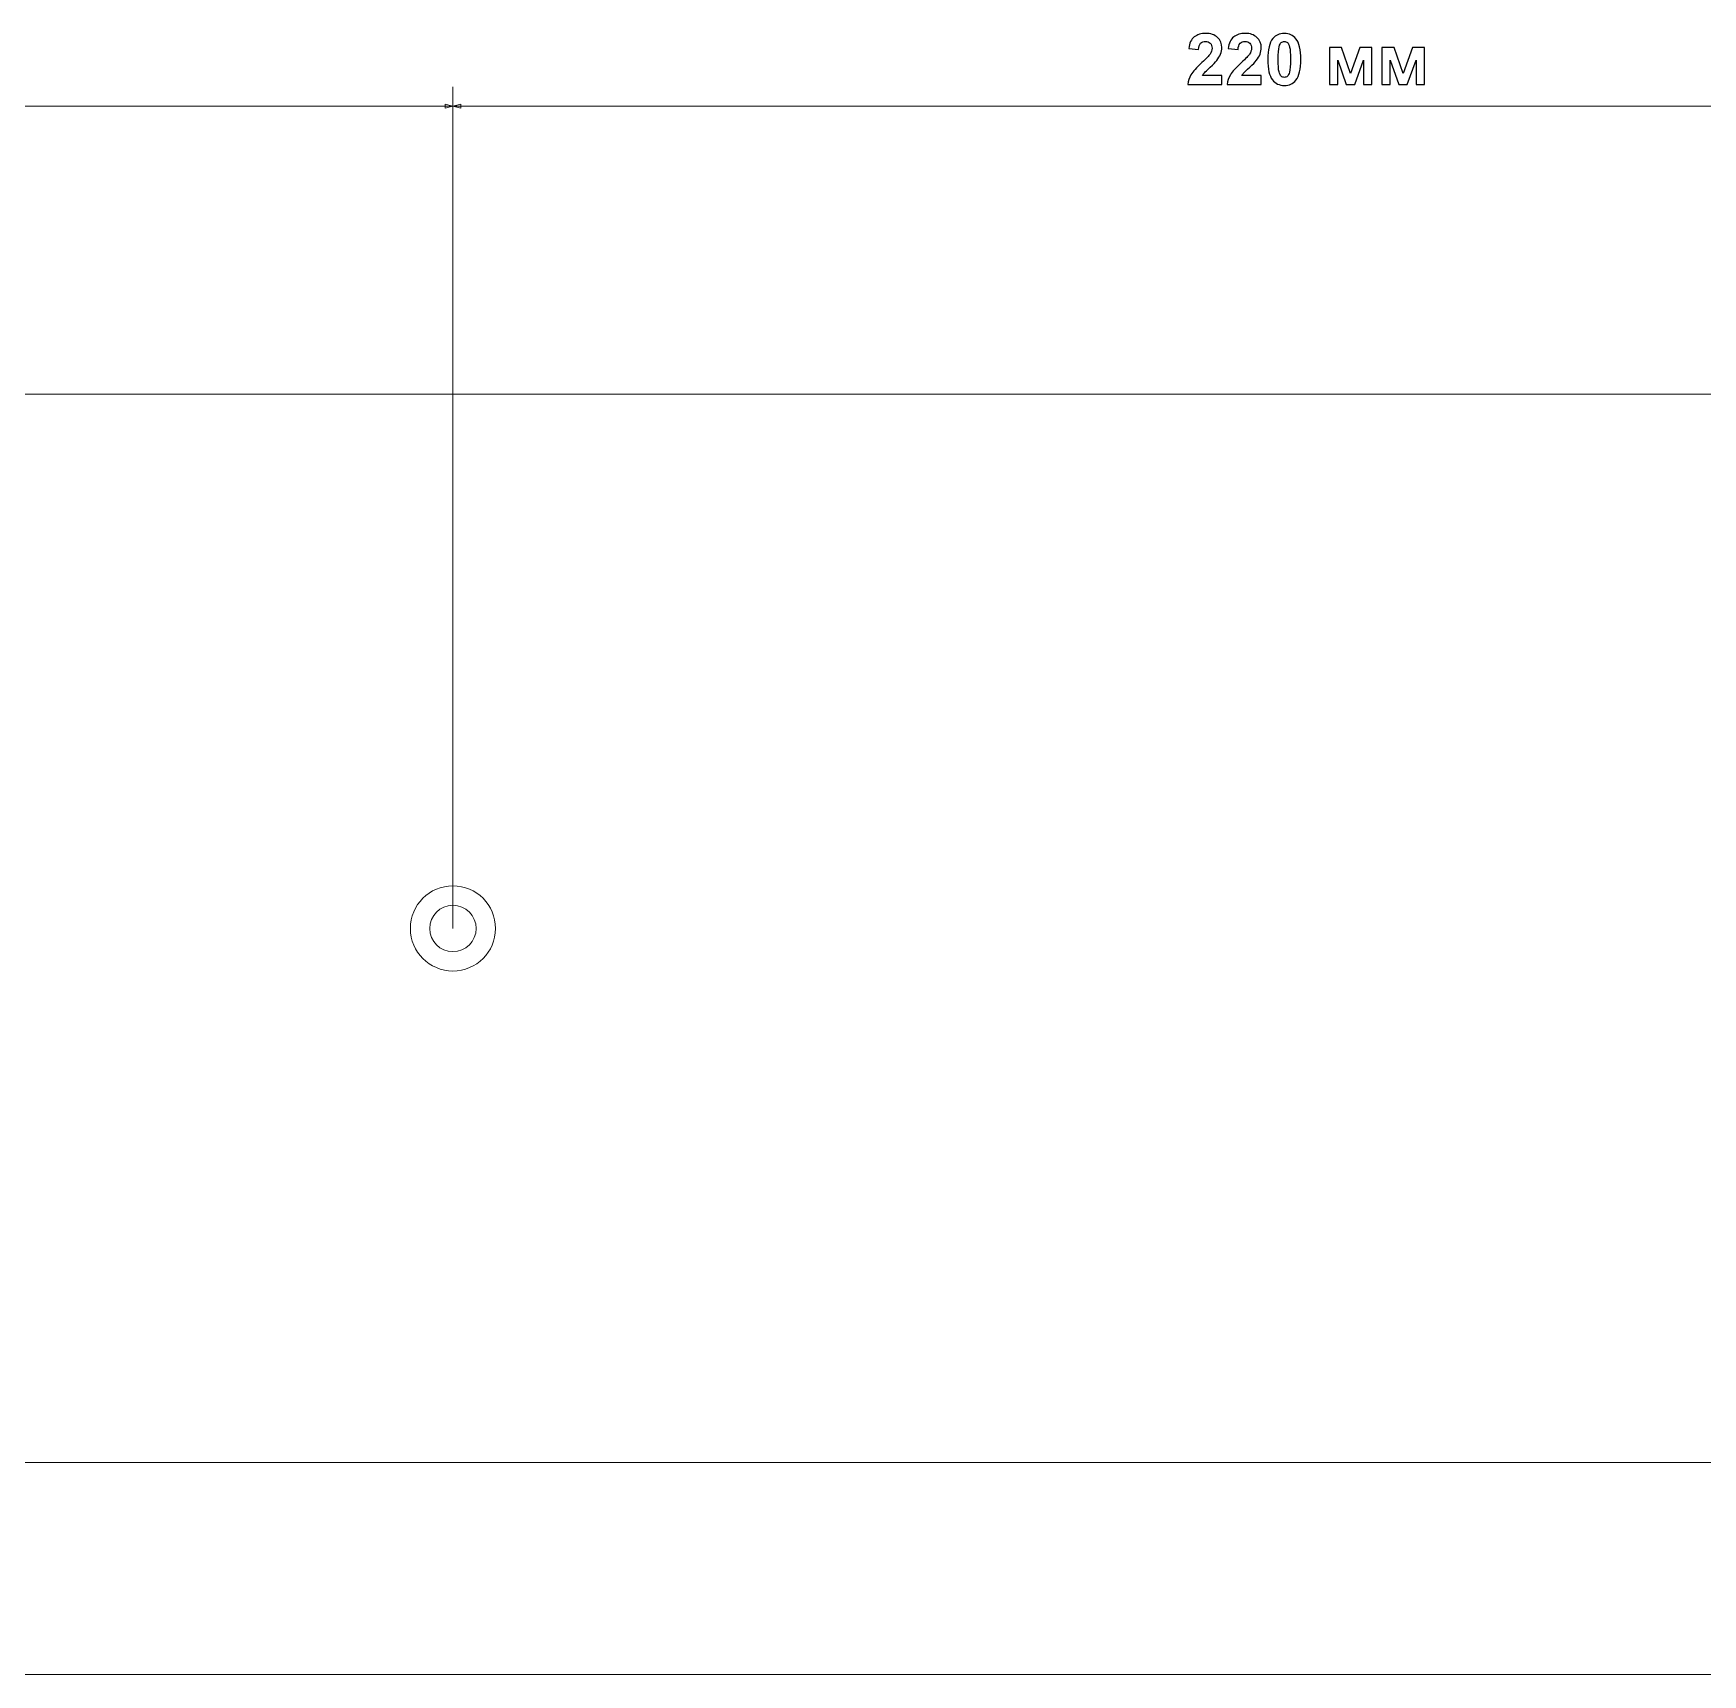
# Model space of a CAD drawing. Header units: centimetres. Extents: x -84 to 84, y -59 to 59.
# Drawn here: x 19.4 to 40.96, y -23.53 to -2.33 of the extents above; entities that cross this region are included whole.
import ezdxf

# ---------------------------------------------------------------- set-up
doc = ezdxf.new("R2010")
doc.units = ezdxf.units.CM
doc.header["$MEASUREMENT"] = 0
doc.layers.add('layer 1', color=7, linetype='Continuous')

msp = doc.modelspace()

# ---------------------------------------------------------------- linework, layer by layer
at = {"layer": 'layer 1', "color": 155}
for points, knots in [([(34.75134, -2.87294), (34.75134, -2.87294), (34.75134, -2.98943), (34.75134, -2.98943), (34.75134, -2.98943), (34.75134, -2.98943), (34.31016, -2.98943), (34.31016, -2.98943), (34.31016, -2.98943), (34.3149, -2.9451), (34.32927, -2.90321), (34.35312, -2.86362), (34.35312, -2.86362), (34.37696, -2.82402), (34.4242, -2.77144), (34.49452, -2.70586), (34.49452, -2.70586), (34.55124, -2.65296), (34.58594, -2.61704), (34.59878, -2.59824), (34.59878, -2.59824), (34.61605, -2.57225), (34.62477, -2.54657), (34.62477, -2.52104), (34.62477, -2.52104), (34.62477, -2.49291), (34.61728, -2.47135), (34.60214, -2.45622), (34.60214, -2.45622), (34.58716, -2.44109), (34.56637, -2.43359), (34.53992, -2.43359), (34.53992, -2.43359), (34.51363, -2.43359), (34.49284, -2.44154), (34.47725, -2.45744), (34.47725, -2.45744), (34.46181, -2.47319), (34.45294, -2.49948), (34.4505, -2.53632), (34.4505, -2.53632), (34.4505, -2.53632), (34.32484, -2.52379), (34.32484, -2.52379), (34.32484, -2.52379), (34.33233, -2.45439), (34.35572, -2.40455), (34.39516, -2.37428), (34.39516, -2.37428), (34.4346, -2.34417), (34.48382, -2.32903), (34.54298, -2.32903), (34.54298, -2.32903), (34.6078, -2.32903), (34.6587, -2.34661), (34.69585, -2.38162), (34.69585, -2.38162), (34.73285, -2.41663), (34.75134, -2.46019), (34.75134, -2.51232), (34.75134, -2.51232), (34.75134, -2.54198), (34.74599, -2.57011), (34.73544, -2.59701), (34.73544, -2.59701), (34.7249, -2.62376), (34.70808, -2.65174), (34.685, -2.68109), (34.685, -2.68109), (34.66986, -2.70066), (34.64219, -2.72863), (34.60245, -2.76517), (34.60245, -2.76517), (34.56255, -2.80171), (34.53733, -2.82586), (34.52678, -2.83794), (34.52678, -2.83794), (34.51608, -2.84986), (34.50752, -2.86163), (34.50094, -2.87294), (34.50094, -2.87294), (34.50094, -2.87294), (34.75134, -2.87294), (34.75134, -2.87294)], [0, 0, 0, 0, 0.04545455, 0.04545455, 0.04545455, 0.04545455, 0.09090909, 0.09090909, 0.09090909, 0.09090909, 0.13636364, 0.13636364, 0.13636364, 0.13636364, 0.18181818, 0.18181818, 0.18181818, 0.18181818, 0.22727273, 0.22727273, 0.22727273, 0.22727273, 0.27272727, 0.27272727, 0.27272727, 0.27272727, 0.31818182, 0.31818182, 0.31818182, 0.31818182, 0.36363636, 0.36363636, 0.36363636, 0.36363636, 0.40909091, 0.40909091, 0.40909091, 0.40909091, 0.45454545, 0.45454545, 0.45454545, 0.45454545, 0.5, 0.5, 0.5, 0.5, 0.54545455, 0.54545455, 0.54545455, 0.54545455, 0.59090909, 0.59090909, 0.59090909, 0.59090909, 0.63636364, 0.63636364, 0.63636364, 0.63636364, 0.68181818, 0.68181818, 0.68181818, 0.68181818, 0.72727273, 0.72727273, 0.72727273, 0.72727273, 0.77272727, 0.77272727, 0.77272727, 0.77272727, 0.81818182, 0.81818182, 0.81818182, 0.81818182, 0.86363636, 0.86363636, 0.86363636, 0.86363636, 0.90909091, 0.90909091, 0.90909091, 0.90909091, 1, 1, 1, 1]), ([(35.26147, -2.87294), (35.26147, -2.87294), (35.26147, -2.98943), (35.26147, -2.98943), (35.26147, -2.98943), (35.26147, -2.98943), (34.82029, -2.98943), (34.82029, -2.98943), (34.82029, -2.98943), (34.82503, -2.9451), (34.8394, -2.90321), (34.86325, -2.86362), (34.86325, -2.86362), (34.88709, -2.82402), (34.93433, -2.77144), (35.00465, -2.70586), (35.00465, -2.70586), (35.06137, -2.65296), (35.09607, -2.61704), (35.10891, -2.59824), (35.10891, -2.59824), (35.12618, -2.57225), (35.1349, -2.54657), (35.1349, -2.52104), (35.1349, -2.52104), (35.1349, -2.49291), (35.12741, -2.47135), (35.11227, -2.45622), (35.11227, -2.45622), (35.09729, -2.44109), (35.0765, -2.43359), (35.05005, -2.43359), (35.05005, -2.43359), (35.02376, -2.43359), (35.00297, -2.44154), (34.98738, -2.45744), (34.98738, -2.45744), (34.97194, -2.47319), (34.96307, -2.49948), (34.96063, -2.53632), (34.96063, -2.53632), (34.96063, -2.53632), (34.83497, -2.52379), (34.83497, -2.52379), (34.83497, -2.52379), (34.84246, -2.45439), (34.86585, -2.40455), (34.90529, -2.37428), (34.90529, -2.37428), (34.94473, -2.34417), (34.99395, -2.32903), (35.05311, -2.32903), (35.05311, -2.32903), (35.11793, -2.32903), (35.16883, -2.34661), (35.20598, -2.38162), (35.20598, -2.38162), (35.24298, -2.41663), (35.26147, -2.46019), (35.26147, -2.51232), (35.26147, -2.51232), (35.26147, -2.54198), (35.25612, -2.57011), (35.24557, -2.59701), (35.24557, -2.59701), (35.23503, -2.62376), (35.21821, -2.65174), (35.19513, -2.68109), (35.19513, -2.68109), (35.17999, -2.70066), (35.15232, -2.72863), (35.11258, -2.76517), (35.11258, -2.76517), (35.07268, -2.80171), (35.04746, -2.82586), (35.03691, -2.83794), (35.03691, -2.83794), (35.02621, -2.84986), (35.01765, -2.86163), (35.01107, -2.87294), (35.01107, -2.87294), (35.01107, -2.87294), (35.26147, -2.87294), (35.26147, -2.87294)], [0, 0, 0, 0, 0.04545455, 0.04545455, 0.04545455, 0.04545455, 0.09090909, 0.09090909, 0.09090909, 0.09090909, 0.13636364, 0.13636364, 0.13636364, 0.13636364, 0.18181818, 0.18181818, 0.18181818, 0.18181818, 0.22727273, 0.22727273, 0.22727273, 0.22727273, 0.27272727, 0.27272727, 0.27272727, 0.27272727, 0.31818182, 0.31818182, 0.31818182, 0.31818182, 0.36363636, 0.36363636, 0.36363636, 0.36363636, 0.40909091, 0.40909091, 0.40909091, 0.40909091, 0.45454545, 0.45454545, 0.45454545, 0.45454545, 0.5, 0.5, 0.5, 0.5, 0.54545455, 0.54545455, 0.54545455, 0.54545455, 0.59090909, 0.59090909, 0.59090909, 0.59090909, 0.63636364, 0.63636364, 0.63636364, 0.63636364, 0.68181818, 0.68181818, 0.68181818, 0.68181818, 0.72727273, 0.72727273, 0.72727273, 0.72727273, 0.77272727, 0.77272727, 0.77272727, 0.77272727, 0.81818182, 0.81818182, 0.81818182, 0.81818182, 0.86363636, 0.86363636, 0.86363636, 0.86363636, 0.90909091, 0.90909091, 0.90909091, 0.90909091, 1, 1, 1, 1]), ([(35.55927, -2.32903), (35.62286, -2.32903), (35.67254, -2.35181), (35.70847, -2.39736), (35.70847, -2.39736), (35.75112, -2.45117), (35.77252, -2.5406), (35.77252, -2.66535), (35.77252, -2.66535), (35.77252, -2.78993), (35.75097, -2.87952), (35.70801, -2.93394), (35.70801, -2.93394), (35.67239, -2.97888), (35.62286, -3.00135), (35.55927, -3.00135), (35.55927, -3.00135), (35.49537, -3.00135), (35.44385, -2.97674), (35.40472, -2.92752), (35.40472, -2.92752), (35.36558, -2.87829), (35.34601, -2.79039), (35.34601, -2.66412), (35.34601, -2.66412), (35.34601, -2.54015), (35.36757, -2.45087), (35.41052, -2.39645), (35.41052, -2.39645), (35.44614, -2.3515), (35.49567, -2.32903), (35.55927, -2.32903)], [0, 0, 0, 0, 0.11111111, 0.11111111, 0.11111111, 0.11111111, 0.22222222, 0.22222222, 0.22222222, 0.22222222, 0.33333333, 0.33333333, 0.33333333, 0.33333333, 0.44444444, 0.44444444, 0.44444444, 0.44444444, 0.55555556, 0.55555556, 0.55555556, 0.55555556, 0.66666667, 0.66666667, 0.66666667, 0.66666667, 0.77777778, 0.77777778, 0.77777778, 0.77777778, 1, 1, 1, 1]), ([(35.55927, -2.43359), (35.54429, -2.43359), (35.53083, -2.43849), (35.51921, -2.44827), (35.51921, -2.44827), (35.50744, -2.4579), (35.49827, -2.47533), (35.49185, -2.50055), (35.49185, -2.50055), (35.48329, -2.53311), (35.47901, -2.58815), (35.47901, -2.66535), (35.47901, -2.66535), (35.47901, -2.7427), (35.48283, -2.79574), (35.49048, -2.82464), (35.49048, -2.82464), (35.49812, -2.85353), (35.50775, -2.87279), (35.51937, -2.88242), (35.51937, -2.88242), (35.53099, -2.89205), (35.54429, -2.89679), (35.55927, -2.89679), (35.55927, -2.89679), (35.57425, -2.89679), (35.5877, -2.8919), (35.59947, -2.88212), (35.59947, -2.88212), (35.61109, -2.87248), (35.62026, -2.85506), (35.62668, -2.82983), (35.62668, -2.82983), (35.63524, -2.79758), (35.63952, -2.7427), (35.63952, -2.66535), (35.63952, -2.66535), (35.63952, -2.58815), (35.6357, -2.5351), (35.62806, -2.50621), (35.62806, -2.50621), (35.62041, -2.47732), (35.61078, -2.4579), (35.59917, -2.44827), (35.59917, -2.44827), (35.58755, -2.43849), (35.57425, -2.43359), (35.55927, -2.43359)], [0, 0, 0, 0, 0.07692308, 0.07692308, 0.07692308, 0.07692308, 0.15384615, 0.15384615, 0.15384615, 0.15384615, 0.23076923, 0.23076923, 0.23076923, 0.23076923, 0.30769231, 0.30769231, 0.30769231, 0.30769231, 0.38461538, 0.38461538, 0.38461538, 0.38461538, 0.46153846, 0.46153846, 0.46153846, 0.46153846, 0.53846154, 0.53846154, 0.53846154, 0.53846154, 0.61538462, 0.61538462, 0.61538462, 0.61538462, 0.69230769, 0.69230769, 0.69230769, 0.69230769, 0.76923077, 0.76923077, 0.76923077, 0.76923077, 0.84615385, 0.84615385, 0.84615385, 0.84615385, 1, 1, 1, 1]), ([(36.14216, -2.51339), (36.14216, -2.51339), (36.299, -2.51339), (36.299, -2.51339), (36.299, -2.51339), (36.299, -2.51339), (36.41595, -2.84512), (36.41595, -2.84512), (36.41595, -2.84512), (36.41595, -2.84512), (36.53488, -2.51339), (36.53488, -2.51339), (36.53488, -2.51339), (36.53488, -2.51339), (36.69066, -2.51339), (36.69066, -2.51339), (36.69066, -2.51339), (36.69066, -2.51339), (36.69066, -2.98943), (36.69066, -2.98943), (36.69066, -2.98943), (36.69066, -2.98943), (36.58334, -2.98943), (36.58334, -2.98943), (36.58334, -2.98943), (36.58334, -2.98943), (36.58334, -2.67605), (36.58334, -2.67605), (36.58334, -2.67605), (36.58334, -2.67605), (36.46808, -2.98943), (36.46808, -2.98943), (36.46808, -2.98943), (36.46808, -2.98943), (36.36, -2.98943), (36.36, -2.98943), (36.36, -2.98943), (36.36, -2.98943), (36.24947, -2.67605), (36.24947, -2.67605), (36.24947, -2.67605), (36.24947, -2.67605), (36.24947, -2.98943), (36.24947, -2.98943), (36.24947, -2.98943), (36.24947, -2.98943), (36.14216, -2.98943), (36.14216, -2.98943), (36.14216, -2.98943), (36.14216, -2.98943), (36.14216, -2.51339), (36.14216, -2.51339)], [0, 0, 0, 0, 0.07142857, 0.07142857, 0.07142857, 0.07142857, 0.14285714, 0.14285714, 0.14285714, 0.14285714, 0.21428571, 0.21428571, 0.21428571, 0.21428571, 0.28571429, 0.28571429, 0.28571429, 0.28571429, 0.35714286, 0.35714286, 0.35714286, 0.35714286, 0.42857143, 0.42857143, 0.42857143, 0.42857143, 0.5, 0.5, 0.5, 0.5, 0.57142857, 0.57142857, 0.57142857, 0.57142857, 0.64285714, 0.64285714, 0.64285714, 0.64285714, 0.71428571, 0.71428571, 0.71428571, 0.71428571, 0.78571429, 0.78571429, 0.78571429, 0.78571429, 0.85714286, 0.85714286, 0.85714286, 0.85714286, 1, 1, 1, 1]), ([(36.8206, -2.51339), (36.8206, -2.51339), (36.97744, -2.51339), (36.97744, -2.51339), (36.97744, -2.51339), (36.97744, -2.51339), (37.09439, -2.84512), (37.09439, -2.84512), (37.09439, -2.84512), (37.09439, -2.84512), (37.21332, -2.51339), (37.21332, -2.51339), (37.21332, -2.51339), (37.21332, -2.51339), (37.3691, -2.51339), (37.3691, -2.51339), (37.3691, -2.51339), (37.3691, -2.51339), (37.3691, -2.98943), (37.3691, -2.98943), (37.3691, -2.98943), (37.3691, -2.98943), (37.26178, -2.98943), (37.26178, -2.98943), (37.26178, -2.98943), (37.26178, -2.98943), (37.26178, -2.67605), (37.26178, -2.67605), (37.26178, -2.67605), (37.26178, -2.67605), (37.14652, -2.98943), (37.14652, -2.98943), (37.14652, -2.98943), (37.14652, -2.98943), (37.03844, -2.98943), (37.03844, -2.98943), (37.03844, -2.98943), (37.03844, -2.98943), (36.92791, -2.67605), (36.92791, -2.67605), (36.92791, -2.67605), (36.92791, -2.67605), (36.92791, -2.98943), (36.92791, -2.98943), (36.92791, -2.98943), (36.92791, -2.98943), (36.8206, -2.98943), (36.8206, -2.98943), (36.8206, -2.98943), (36.8206, -2.98943), (36.8206, -2.51339), (36.8206, -2.51339)], [0, 0, 0, 0, 0.07142857, 0.07142857, 0.07142857, 0.07142857, 0.14285714, 0.14285714, 0.14285714, 0.14285714, 0.21428571, 0.21428571, 0.21428571, 0.21428571, 0.28571429, 0.28571429, 0.28571429, 0.28571429, 0.35714286, 0.35714286, 0.35714286, 0.35714286, 0.42857143, 0.42857143, 0.42857143, 0.42857143, 0.5, 0.5, 0.5, 0.5, 0.57142857, 0.57142857, 0.57142857, 0.57142857, 0.64285714, 0.64285714, 0.64285714, 0.64285714, 0.71428571, 0.71428571, 0.71428571, 0.71428571, 0.78571429, 0.78571429, 0.78571429, 0.78571429, 0.85714286, 0.85714286, 0.85714286, 0.85714286, 1, 1, 1, 1])]:
    msp.add_open_spline(points, degree=3, knots=knots, dxfattribs=at)
at = {"layer": 'layer 1', "color": 155, "lineweight": 9}
for points in [[(24.8167, -13.89134), (24.8167, -13.89134), (24.8167, -3.01922), (24.8167, -3.01922)], [(24.8167, -13.89134), (24.8167, -13.89134), (24.8167, -3.01922), (24.8167, -3.01922)], [(24.8167, -3.26922), (24.8167, -3.26922), (-0.1833, -3.26922), (-0.1833, -3.26922)], [(46.8167, -3.26922), (46.8167, -3.26922), (24.8167, -3.26922), (24.8167, -3.26922)], [(-74.18329, -23.53066), (-74.18329, -23.53066), (75.81671, -23.53066), (75.81671, -23.53066)]]:
    msp.add_open_spline(points, degree=3, dxfattribs=at)
for points in [[(24.7151, -3.24199), (24.7151, -3.24199), (24.8167, -3.26922), (24.8167, -3.26922), (24.8167, -3.26922), (24.8167, -3.26922), (24.7151, -3.29644), (24.7151, -3.29644), (24.7151, -3.29644), (24.7151, -3.29644), (24.7151, -3.24199), (24.7151, -3.24199)], [(24.91829, -3.24199), (24.91829, -3.24199), (24.8167, -3.26922), (24.8167, -3.26922), (24.8167, -3.26922), (24.8167, -3.26922), (24.91829, -3.29644), (24.91829, -3.29644), (24.91829, -3.29644), (24.91829, -3.29644), (24.91829, -3.24199), (24.91829, -3.24199)]]:
    msp.add_open_spline(points, degree=3, knots=[0, 0, 0, 0, 0.25, 0.25, 0.25, 0.25, 0.5, 0.5, 0.5, 0.5, 1, 1, 1, 1], dxfattribs=at)
at = {"layer": 'layer 1', "color": 254, "lineweight": 20}
msp.add_open_spline([(-73.40827, -6.99134), (-73.40827, -6.99134), (75.04169, -6.99134), (75.04169, -6.99134), (75.04169, -6.99134), (75.46796, -6.99134), (75.81671, -7.34009), (75.81671, -7.76637), (75.81671, -7.76637), (75.81671, -7.76637), (75.81671, -20.01632), (75.81671, -20.01632), (75.81671, -20.01632), (75.81671, -20.44259), (75.46796, -20.79134), (75.04169, -20.79134), (75.04169, -20.79134), (75.04169, -20.79134), (-73.40827, -20.79134), (-73.40827, -20.79134), (-73.40827, -20.79134), (-73.83455, -20.79134), (-74.18329, -20.44259), (-74.18329, -20.01632), (-74.18329, -20.01632), (-74.18329, -20.01632), (-74.18329, -7.76637), (-74.18329, -7.76637), (-74.18329, -7.76637), (-74.18329, -7.34009), (-73.83455, -6.99134), (-73.40827, -6.99134)], degree=3, knots=[0, 0, 0, 0, 0.11111111, 0.11111111, 0.11111111, 0.11111111, 0.22222222, 0.22222222, 0.22222222, 0.22222222, 0.33333333, 0.33333333, 0.33333333, 0.33333333, 0.44444444, 0.44444444, 0.44444444, 0.44444444, 0.55555556, 0.55555556, 0.55555556, 0.55555556, 0.66666667, 0.66666667, 0.66666667, 0.66666667, 0.77777778, 0.77777778, 0.77777778, 0.77777778, 1, 1, 1, 1], dxfattribs=at)
at = {"layer": 'layer 1', "color": 9, "lineweight": 20}
msp.add_open_spline([(24.8167, -13.34134), (25.12046, -13.34134), (25.3667, -13.58758), (25.3667, -13.89134), (25.3667, -13.89134), (25.3667, -14.1951), (25.12046, -14.44134), (24.8167, -14.44134), (24.8167, -14.44134), (24.51294, -14.44134), (24.2667, -14.1951), (24.2667, -13.89134), (24.2667, -13.89134), (24.2667, -13.58758), (24.51294, -13.34134), (24.8167, -13.34134)], degree=3, knots=[0, 0, 0, 0, 0.2, 0.2, 0.2, 0.2, 0.4, 0.4, 0.4, 0.4, 0.6, 0.6, 0.6, 0.6, 1, 1, 1, 1], dxfattribs=at)
at = {"layer": 'layer 1', "color": 7, "lineweight": 20}
msp.add_open_spline([(24.8167, -13.59134), (24.98239, -13.59134), (25.1167, -13.72565), (25.1167, -13.89134), (25.1167, -13.89134), (25.1167, -14.05703), (24.98239, -14.19134), (24.8167, -14.19134), (24.8167, -14.19134), (24.65101, -14.19134), (24.5167, -14.05703), (24.5167, -13.89134), (24.5167, -13.89134), (24.5167, -13.72565), (24.65101, -13.59134), (24.8167, -13.59134)], degree=3, knots=[0, 0, 0, 0, 0.2, 0.2, 0.2, 0.2, 0.4, 0.4, 0.4, 0.4, 0.6, 0.6, 0.6, 0.6, 1, 1, 1, 1], dxfattribs=at)

doc.saveas('drawing.dxf')
